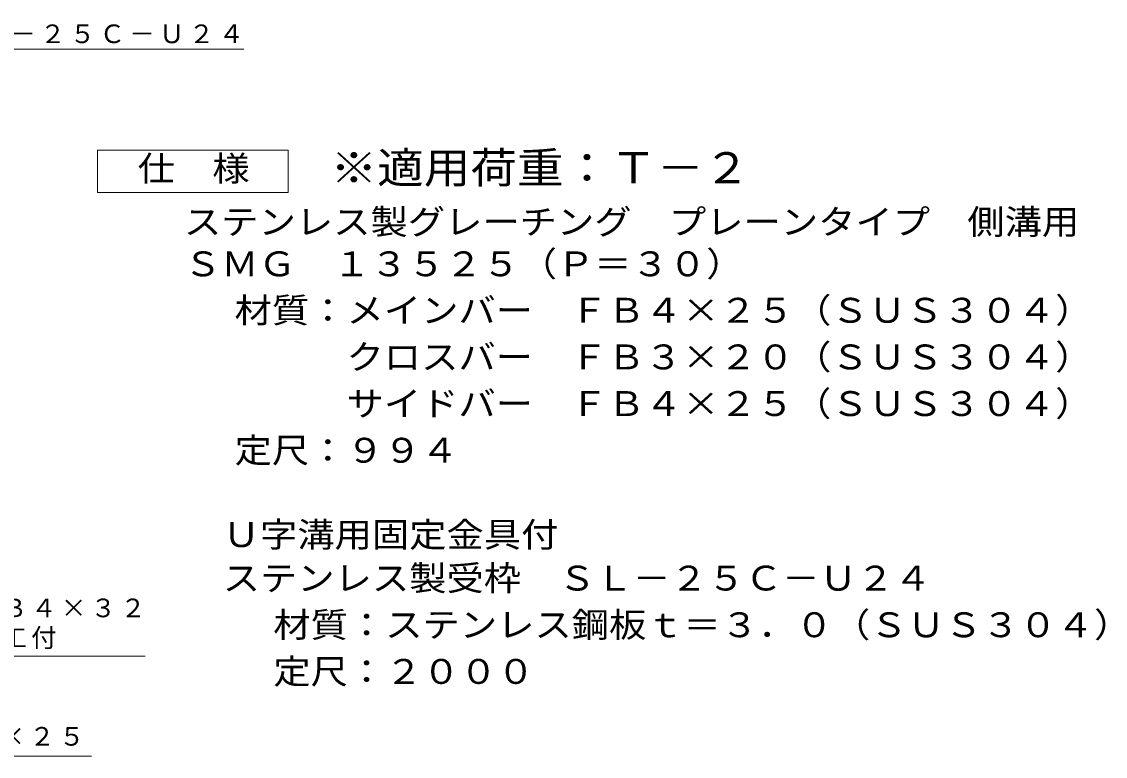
# Model space of a CAD drawing. Units: millimetres, scale not verified. Extents: x -315 to 2695, y -388 to 312.
# Drawn here: x 194.1 to 449.8, y -207.9 to -34.7 of the extents above; entities that cross this region are included whole.
import ezdxf
from ezdxf.enums import TextEntityAlignment as Align

# ---------------------------------------------------------------- set-up
doc = ezdxf.new("R2010")
doc.units = ezdxf.units.MM
doc.header["$LTSCALE"] = 2
doc.layers.add('D-5', color=7, linetype='Continuous', lineweight=9)
doc.styles.add('ＭＳ ゴシック', font='')
doc.styles.get('ＭＳ ゴシック').set_extended_font_data('MS Gothic')

msp = doc.modelspace()

# ---------------------------------------------------------------- linework, layer by layer
at = {"layer": 'D-5'}
for p, q in [((121.218, -41.198), (246.505, -41.198)), ((223.202, -184.285), (142.429, -184.285)), ((130.809, -207.896), (210.579, -207.896))]:
    msp.add_line(p, q, dxfattribs=at)
msp.add_lwpolyline([(211.975, -74.993), (211.975, -64.993), (256.975, -64.993), (256.975, -74.993)], close=True, dxfattribs=at)

# ---------------------------------------------------------------- texts
at = {"layer": 'D-5', "color": 2, "style": 'ＭＳ ゴシック', "width": 1.1}
for s, p in [('仕\u3000様', (221.475, -73.993)), ('ステンレス製グレーチング\u3000プレーンタイプ\u3000側溝用', (232.393, -86.577)), ('ＳＭＧ\u3000１３５２５（Ｐ＝３０）', (232.393, -96.478)), ('材質：メインバー\u3000ＦＢ４×２５（ＳＵＳ３０４）', (244.336, -107.428)), ('\u3000\u3000\u3000クロスバー\u3000ＦＢ３×２０（ＳＵＳ３０４）', (244.336, -118.428)), ('\u3000\u3000\u3000サイドバー\u3000ＦＢ４×２５（ＳＵＳ３０４）', (244.336, -129.428)), ('定尺：９９４', (244.336, -140.428)), ('Ｕ字溝用固定金具付', (241.53, -160.314)), ('ステンレス製受枠\u3000ＳＬ－２５Ｃ－Ｕ２４', (241.53, -170.577)), ('材質：ステンレス鋼板ｔ＝３．０（ＳＵＳ３０４）', (253.472, -181.577)), ('定尺：２０００', (253.472, -192.577))]:
    msp.add_text(s, height=5.865, dxfattribs=at).set_placement(p, align=Align.BOTTOM_LEFT)
at = {"layer": 'D-5', "color": 3, "style": 'ＭＳ ゴシック', "width": 1.1}
msp.add_text('※適用荷重：Ｔ－２', height=7.331, dxfattribs=at).set_placement((266.975, -74.993), align=Align.BOTTOM_LEFT)
at = {"layer": 'D-5', "char_height": 4.399, "attachment_point": 7, "style": 'ＭＳ ゴシック'}
for s, insert in [('\\T1.17;ステンレス製受枠ＳＬ－２５Ｃ－Ｕ２４', (121.223, -40.247)), ('\\T1.17;固定金具：ＦＢ４×３２', (147.202, -175.618)), ('\\T1.17;Ｍ６タップ加工付', (147.202, -182.618)), ('\\T1.17;六角ボルト：Ｍ６×２５', (132.757, -205.896))]:
    msp.add_mtext(s, dxfattribs=dict(at, insert=insert))

doc.saveas('drawing.dxf')
